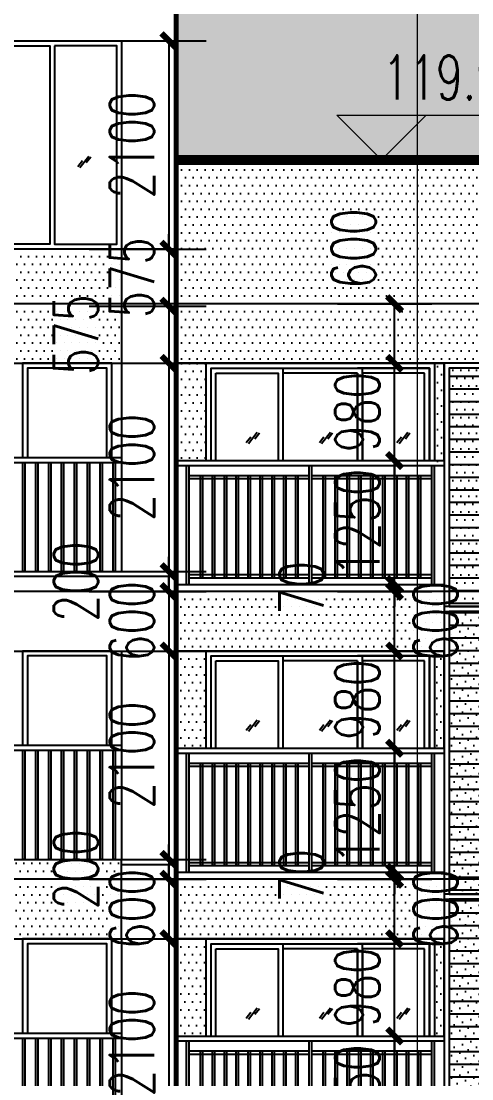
# Model space of a CAD drawing. Header units: millimetres. Extents: x 43 to 235305, y 0 to 139712.
# Drawn here: x 24349 to 28888, y 123396 to 134056 of the extents above; entities that cross this region are included whole.
import ezdxf
from ezdxf.xclip import XClip

# ---------------------------------------------------------------- set-up
doc = ezdxf.new("R2010")
doc.units = ezdxf.units.MM
doc.header["$XCLIPFRAME"] = 2
doc.linetypes.add('CONTINOUS', pattern=[0])
doc.linetypes.add('DOTE', pattern=[2.42, 2, -0.2, 0.02, -0.2])
for name, color, linetype in [('A-AXIS', 1, 'DOTE'), ('A-CLOS', 5, 'Continuous'), ('A-DRWD-DIMS', 144, 'Continuous'), ('A-ELEV-DRWD', 130, 'Continuous'), ('A-ELEV-HRAL', 165, 'Continuous'), ('A-ELEV-LINE1', 33, 'Continuous'), ('A-ELEV-LINE2', 55, 'Continuous'), ('A-ELEV-OPEN', 253, 'Continuous'), ('A-ELEV-OUT2', 6, 'CONTINOUS'), ('A-ELEV-PATT', 55, 'Continuous'), ('A-ELEV-SHUT', 215, 'Continuous'), ('A-HATH1', 251, 'Continuous'), ('AXIS', 3, 'Continuous'), ('DIM_IDEN', 3, 'Continuous'), ('PUB_HATCH', 251, 'Continuous'), ('PUB_TEXT', 7, 'Continuous'), ('S_STAIR', 2, 'Continuous'), ('Window_detail', 165, 'Continuous')]:
    doc.layers.add(name, color=color, linetype=linetype)
doc.styles.add('_TCH_DIM', font='SIMPLEX', dxfattribs={"bigfont": 'GBCBIG'})
doc.styles.add('_TCH_DIM_T3', font='SIMPLEX', dxfattribs={"width": 0.705882, "bigfont": 'GBCBIG'})
doc.dimstyles.new('_TCH_ARCH&&150', dxfattribs={"dimtxt": 446.25, "dimasz": 150, "dimexe": 375, "dimexo": 450, "dimgap": 150, "dimtad": 1, "dimdec": 0, "dimzin": 0, "dimdsep": 46, "dimtxsty": '_TCH_DIM_T3', "dimblk": 'ARCHTICK', "dimcen": 0.09, "dimclrt": 7, "dimazin": 2, "dimtfac": 1, "dimtdec": 0, "dimtix": 1, "dimtmove": 2, "dimatfit": 3, "dimfxl": 1, "dimtolj": 1, "dimtzin": 0, "dimarcsym": 0})
pattern_1 = [(7e-15, (3500, -950), (39.6875, 79.375), [0, -79.375])]

# ---------------------------------------------------------------- blocks, each defined once
blk = doc.blocks.new('A$C312A139E')
at = {"layer": 'A-ELEV-DRWD'}
blk.add_lwpolyline([(2200, 1350), (2200, 2250), (1400, 2250), (1400, 1350)], dxfattribs=at)
at = {"layer": 'A-ELEV-LINE1'}
for points in [[(-400, 200), (-400, 2300), (2350, 2300), (2350, 200)], [(2250, 1350), (2250, 2300), (1350, 2300), (1350, 1350)]]:
    blk.add_lwpolyline(points, dxfattribs=at)
blk = doc.blocks.new('GGGG')
at = {"layer": 'A-ELEV-OPEN'}
for p, q in [((-176, -227), (0, 0)), ((-128, -96), (-220, -215)), ((-48, -132), (44, -12))]:
    blk.add_line(p, q, dxfattribs=at)
blk = doc.blocks.new('A$C472865FA')
at = {"layer": 'A-ELEV-DRWD'}
blk.add_line((1575, 0), (1575, 2250), dxfattribs=at)
for points in [[(50, 2250), (775, 2250), (775, 0), (50, 0)], [(100, 2200), (725, 2200), (725, 50), (100, 50)], [(1525, 2200), (775, 2200), (775, 50), (1525, 50)], [(2200, 2200), (1575, 2200), (1575, 50), (2200, 50)]]:
    blk.add_lwpolyline(points, close=True, dxfattribs=at)
for points in [[(50, 0), (50, 2250), (2250, 2250), (2250, 0)], [(1525, 2200), (1525, 50)]]:
    blk.add_lwpolyline(points, dxfattribs=at)
at = {"layer": 'A-ELEV-LINE1'}
blk.add_lwpolyline([(2300, 0), (0, 0), (0, 2300), (2300, 2300), (2300, 0)], dxfattribs=at)
at = {"layer": 'Window_detail'}
blk.add_line((0, 0), (2300, 0), dxfattribs=at)
blk.add_lwpolyline([(1525, 0), (2250, 0), (2250, 2250), (1525, 2250)], dxfattribs=at)
at = {"layer": 'A-ELEV-OPEN', "xscale": 0.5, "yscale": 0.5, "zscale": 0.5}
for p in [(515, 1605), (1252, 1605), (2032, 1605)]:
    blk.add_blockref('GGGG', p, dxfattribs=at)
blk = doc.blocks.new('A$C294462BB')
at = {"layer": 'A-ELEV-HRAL'}
for p, q in [((0, 1320), (2700, 1320)), ((0, 1270), (2700, 1270)), ((130, 1170), (1335, 1170)), ((130, 1138), (1335, 1138)), ((1365, 1170), (2570, 1170)), ((1365, 1138), (2570, 1138)), ((130, 170), (1335, 170)), ((130, 138), (1335, 138)), ((1365, 170), (2570, 170)), ((1365, 138), (2570, 138))]:
    blk.add_line(p, q, dxfattribs=at)
for points in [[(100, 1270), (100, 70), (130, 70), (130, 1270)], [(1335, 1270), (1335, 70), (1365, 70), (1365, 1270)], [(2570, 1270), (2570, 70), (2600, 70), (2600, 1270)]]:
    blk.add_lwpolyline(points, dxfattribs=at)
at = {"layer": 'A-ELEV-LINE1'}
for p, q in [((0, 2300), (2700, 2300)), ((0, 70), (2700, 70))]:
    blk.add_line(p, q, dxfattribs=at)
at = {"layer": 'PUB_HATCH'}
for points in [[(245, 1170), (265, 1170), (265, 138), (245, 138)], [(365, 1170), (385, 1170), (385, 138), (365, 138)], [(485, 1170), (505, 1170), (505, 138), (485, 138)], [(605, 1170), (625, 1170), (625, 138), (605, 138)], [(725, 1170), (745, 1170), (745, 138), (725, 138)], [(845, 1170), (865, 1170), (865, 138), (845, 138)], [(965, 1170), (985, 1170), (985, 138), (965, 138)], [(1085, 1170), (1105, 1170), (1105, 138), (1085, 138)], [(1205, 1170), (1225, 1170), (1225, 138), (1205, 138)], [(1480, 1170), (1500, 1170), (1500, 138), (1480, 138)], [(1600, 1170), (1620, 1170), (1620, 138), (1600, 138)], [(1720, 1170), (1740, 1170), (1740, 138), (1720, 138)], [(1840, 1170), (1860, 1170), (1860, 138), (1840, 138)], [(1960, 1170), (1980, 1170), (1980, 138), (1960, 138)], [(2080, 1170), (2100, 1170), (2100, 138), (2080, 138)], [(2200, 1170), (2220, 1170), (2220, 138), (2200, 138)], [(2320, 1170), (2340, 1170), (2340, 138), (2320, 138)], [(2440, 1170), (2460, 1170), (2460, 138), (2440, 138)]]:
    blk.add_lwpolyline(points, close=True, dxfattribs=at)
blk = doc.blocks.new('150yt3500')
at = {"layer": 'A-ELEV-HRAL'}
for p, q in [((238353, -94386), (241103, -94386)), ((238353, -94436), (241103, -94436))]:
    blk.add_line(p, q, dxfattribs=at)
at = {"layer": 'A-ELEV-LINE1'}
for p, q in [((238353, -93436), (241003, -93436)), ((238353, -95536), (241103, -95536))]:
    blk.add_line(p, q, dxfattribs=at)
at = {"layer": 'PUB_HATCH'}
for points in [[(238418, -94436), (238438, -94436), (238438, -95536), (238418, -95536)], [(238548, -94436), (238568, -94436), (238568, -95536), (238548, -95536)], [(238678, -94436), (238698, -94436), (238698, -95536), (238678, -95536)], [(238808, -94436), (238828, -94436), (238828, -95536), (238808, -95536)], [(238938, -94436), (238958, -94436), (238958, -95536), (238938, -95536)], [(239068, -94436), (239088, -94436), (239088, -95536), (239068, -95536)], [(239198, -94436), (239218, -94436), (239218, -95536), (239198, -95536)], [(239328, -94436), (239348, -94436), (239348, -95536), (239328, -95536)], [(239458, -94436), (239478, -94436), (239478, -95536), (239458, -95536)], [(239588, -94436), (239608, -94436), (239608, -95536), (239588, -95536)], [(239718, -94436), (239738, -94436), (239738, -95536), (239718, -95536)], [(239848, -94436), (239868, -94436), (239868, -95536), (239848, -95536)], [(239978, -94436), (239998, -94436), (239998, -95536), (239978, -95536)], [(240108, -94436), (240128, -94436), (240128, -95536), (240108, -95536)], [(240238, -94436), (240258, -94436), (240258, -95536), (240238, -95536)], [(240368, -94436), (240388, -94436), (240388, -95536), (240368, -95536)], [(240498, -94436), (240518, -94436), (240518, -95536), (240498, -95536)], [(240628, -94436), (240648, -94436), (240648, -95536), (240628, -95536)], [(240758, -94436), (240778, -94436), (240778, -95536), (240758, -95536)], [(240888, -94436), (240908, -94436), (240908, -95536), (240888, -95536)], [(241018, -94436), (241038, -94436), (241038, -95536), (241018, -95536)]]:
    blk.add_lwpolyline(points, close=True, dxfattribs=at)
blk = doc.blocks.new('A$C67865BBE')
at = {"layer": 'A-ELEV-PATT'}
h = blk.add_hatch(dxfattribs=at)
h.set_pattern_fill('ANSI31', color=256, scale=80, angle=135, style=0)
h.set_pattern_definition([(7e-15, (104421.55, 80343.16), (2e-14, -127), [])])
h.paths.add_polyline_path([(7950, 2750), (8600, 2750), (8600, 5600), (7950, 5600)])
h = blk.add_hatch(dxfattribs=at)
h.set_pattern_fill('ANSI31', color=256, scale=80, angle=135, style=0)
h.set_pattern_definition([(7e-15, (104421.55, 77443.16), (2e-14, -127), [])])
h.paths.add_polyline_path([(7950, -150), (8600, -150), (8600, 2700), (7950, 2700)])
at = {"layer": 'A-HATH1'}
h = blk.add_hatch(dxfattribs=at)
h.set_pattern_fill('DOTS', color=256, scale=50, style=0)
h.set_pattern_definition([(0, (5200, 5200), (39.6875, 79.375), [0, -79.375])])
h.paths.add_polyline_path([(7900, 5650), (7900, 5750), (7900, 5840), (5200, 5840), (5200, 5200), (7900, 5200)])
h = blk.add_hatch(dxfattribs=at)
h.set_pattern_fill('DOTS', color=256, scale=50, angle=135, style=0)
h.set_pattern_definition([(135, (-337992.66, 198878.295), (-84.189901, -28.0633), [0, -79.375])])
h.paths.add_polyline_path([(7950, 2750), (8600, 2750), (8600, 5600), (7950, 5600)])
h = blk.add_hatch(dxfattribs=at)
h.set_pattern_fill('DOTS', color=256, scale=50, style=0)
h.set_pattern_definition([(0, (5200, 4200), (39.6875, 79.375), [0, -79.375])])
h.paths.add_polyline_path([(7800, 5200), (7800, 4200), (7900, 4200), (7900, 5200)])
h.paths.add_polyline_path([(5500, 4200), (5500, 5200), (5200, 5200), (5200, 4200)])
h = blk.add_hatch(dxfattribs=at)
h.set_pattern_fill('DOTS', color=256, scale=50, style=0)
h.set_pattern_definition([(0, (2350, 2300), (39.6875, 79.375), [0, -79.375])])
h.paths.add_polyline_path([(4650, 3100), (1900, 3100), (1900, 2300), (4650, 2300)])
h = blk.add_hatch(dxfattribs=at)
h.set_pattern_fill('DOTS', color=256, scale=50, style=0)
h.set_pattern_definition([(0, (5200, 2300), (39.6875, 79.375), [0, -79.375])])
h.paths.add_polyline_path([(7900, 2750), (7900, 2850), (7900, 2970), (5200, 2970), (5200, 2300), (7900, 2300)])
h = blk.add_hatch(dxfattribs=at)
h.set_pattern_fill('DOTS', color=256, scale=50, angle=135, style=0)
h.set_pattern_definition([(135, (-337992.66, 195978.295), (-84.189901, -28.0633), [0, -79.375])])
h.paths.add_polyline_path([(7950, -150), (8600, -150), (8600, 2700), (7950, 2700)])
h = blk.add_hatch(dxfattribs=at)
h.set_pattern_fill('DOTS', color=256, scale=50, style=0)
h.set_pattern_definition([(0, (5200, 1300), (39.6875, 79.375), [0, -79.375])])
h.paths.add_polyline_path([(7800, 2300), (7800, 1300), (7900, 1300), (7900, 2300)])
h.paths.add_polyline_path([(5500, 1300), (5500, 2300), (5200, 2300), (5200, 1300)])
at = {"layer": 'A-ELEV-LINE1'}
blk.add_line((5200, 0), (5200, 5800), dxfattribs=at)
at = {"layer": 'A-ELEV-LINE2'}
for p, q in [((4650, 2300), (4650, 3100)), ((4650, 3050), (5200, 3050))]:
    blk.add_line(p, q, dxfattribs=at)
at = {"layer": 'A-ELEV-SHUT'}
for points in [[(8600, 5650), (7900, 5650), (7900, 2700), (8600, 2700)], [(8600, 5600), (7950, 5600), (7950, 2750), (8600, 2750)], [(8600, 2750), (7900, 2750), (7900, -200), (8600, -200)], [(8600, 2700), (7950, 2700), (7950, -150), (8600, -150)]]:
    blk.add_lwpolyline(points, dxfattribs=at)
for name, p in [('A$C312A139E', (2300, 2900)), ('A$C294462BB', (5200, 2900)), ('A$C312A139E', (2300, 0)), ('A$C294462BB', (5200, 0))]:
    blk.add_blockref(name, p)
ref = blk.add_blockref('A$C472865FA', (5500, 2900))
XClip(ref).set_block_clipping_path([(-300, 1320), (2399.9999999972, 2299.9999999915)])
ref = blk.add_blockref('A$C472865FA', (5500, 0))
XClip(ref).set_block_clipping_path([(-300, 1320), (2400.0000000047, 2299.9999999915)])
at = {"layer": 'A-ELEV-LINE1'}
for p in [(-236453, 98636), (-236453, 95736)]:
    blk.add_blockref('150yt3500', p, dxfattribs=at)
blk = doc.blocks.new('A$C2BD75A2B')
at = {"layer": 'A-ELEV-DRWD'}
blk.add_line((1925, 2080), (1925, 30), dxfattribs=at)
for points in [[(575, 2080), (575, 80), (-50, 80), (-50, 2080), (575, 2080)], [(1925, 2080), (625, 2080), (625, 80), (1925, 80)], [(1975, 2080), (1975, 80), (2600, 80), (2600, 2080), (1975, 2080)]]:
    blk.add_lwpolyline(points, close=True, dxfattribs=at)
at = {"layer": 'A-ELEV-LINE1'}
blk.add_lwpolyline([(-100, 30), (2650, 30), (2650, 2130), (-100, 2130), (-100, 30)], dxfattribs=at)
at = {"layer": 'Window_detail'}
blk.add_lwpolyline([(625, 80), (1925, 80)], dxfattribs=at)
at = {"layer": 'A-ELEV-OPEN', "xscale": -0.5, "yscale": 0.5, "zscale": 0.5}
for p in [(232, 968), (1221, 968), (2234, 968)]:
    blk.add_blockref('GGGG', p, dxfattribs=at)
blk = doc.blocks.new('A$C0B7F3613')
at = {"layer": 'A-ELEV-PATT'}
h = blk.add_hatch(dxfattribs=at)
h.set_pattern_fill('ANSI31', color=256, scale=80, angle=135, style=0)
h.set_pattern_definition([(7e-15, (102721.55, 74343.16), (2e-14, -127), [])])
h.paths.add_polyline_path([(6250, -3400), (6900, -3400), (6900, -1000), (6250, -1000)])
at = {"layer": 'A-HATH1'}
h = blk.add_hatch(dxfattribs=at)
h.set_pattern_fill('DOTS', color=256, scale=50, style=0)
h.set_pattern_definition(pattern_1)
h.paths.add_polyline_path([(6900, 1100), (3500, 1100), (3500, -350), (3500, -950), (6200, -950), (6900, -950)])
h = blk.add_hatch(dxfattribs=at)
h.set_pattern_fill('DOTS', color=256, scale=50, style=0)
h.set_pattern_definition([(7e-15, (650, -950), (39.6875, 79.375), [0, -79.375])])
h.paths.add_polyline_path([(2950, 200), (200, 200), (200, -950), (2950, -950)])
h = blk.add_hatch(dxfattribs=at)
h.set_pattern_fill('DOTS', color=256, scale=50, style=0)
h.set_pattern_definition([(7e-15, (3500, -1950), (39.6875, 79.375), [0, -79.375])])
h.paths.add_polyline_path([(3500, -950), (3800, -950), (3800, -1950), (3500, -1950)])
h = blk.add_hatch(dxfattribs=at)
h.set_pattern_fill('DOTS', color=256, scale=50, style=0)
h.set_pattern_definition(pattern_1)
h.paths.add_polyline_path([(6100, -950), (6200, -950), (6200, -1950), (6100, -1950)])
h = blk.add_hatch(dxfattribs=at)
h.set_pattern_fill('DOTS', color=256, scale=50, style=0)
h.set_pattern_definition([(7e-15, (-166683.7, -168943.33), (39.6875, 79.375), [0, -79.375])])
h.paths.add_polyline_path([(6250, -3400), (6900, -3400), (6900, -995), (6250, -995)])
at = {"layer": 'A-ELEV-LINE1'}
for p, q in [((3500, -350), (3500, 4100)), ((3500, 1100), (6900, 1100)), ((3500, -3250), (3500, -350))]:
    blk.add_line(p, q, dxfattribs=at)
at = {"layer": 'A-ELEV-LINE2'}
for p, q in [((2950, 200), (2950, -950)), ((3500, 200), (2950, 200)), ((3500, -3100), (-200, -3100))]:
    blk.add_line(p, q, dxfattribs=at)
at = {"layer": 'A-ELEV-SHUT'}
for points in [[(6900, -950), (6200, -950), (6200, -3450), (6900, -3450)], [(6900, -1000), (6250, -1000), (6250, -3400), (6900, -3400)]]:
    blk.add_lwpolyline(points, dxfattribs=at)
for name, p in [('A$C312A139E', (600, -3250)), ('A$C294462BB', (3500, -3250))]:
    blk.add_blockref(name, p)
ref = blk.add_blockref('A$C472865FA', (3800, -3250))
XClip(ref).set_block_clipping_path([(-300, 1320), (2400.0000547135, 2299.9999999915)])
at = {"layer": 'A-ELEV-LINE1'}
blk.add_blockref('150yt3500', (-238153, 92486), dxfattribs=at)
at = {"layer": 'A-ELEV-OUT2', "xscale": -1}
blk.add_blockref('A$C2BD75A2B', (2850, 170), dxfattribs=at)
blk = doc.blocks.new('A$C3DC16CC6')
at = {"layer": 'A-HATH1'}
h = blk.add_hatch(dxfattribs=at)
h.set_pattern_fill('DOTS', color=256, scale=50, style=0)
h.set_pattern_definition([(180, (0, -6900), (-39.6875, 79.375), [0, -79.375])])
h.paths.add_polyline_path([(-7400, -50), (-7400, -6900), (-6750, -6900), (-6750, -3000), (-3050, -3000), (-3050, -6000), (0, -6000), (0, -50)])
at = {"layer": 'AXIS', "lineweight": 0}
for p, q in [((-983, -6000), (-1433, -5550)), ((-1433, -5550), (811, -5550)), ((-983, -6000), (-533, -5550))]:
    blk.add_line(p, q, dxfattribs=at)
at = {"layer": 'PUB_TEXT', "lineweight": 0, "style": '_TCH_DIM', "width": 0.705882}
blk.add_text('119.950', height=446.2, dxfattribs=at).set_placement((-974, -5393))
blk = doc.blocks.new('_ArchTick')
at = {"color": 0, "linetype": 'ByBlock', "const_width": 0.4}
blk.add_lwpolyline([(-0.5, -0.5), (0.5, 0.5)], dxfattribs=at)
blk = doc.blocks.new('*D3194')
at = {"layer": 'A-DRWD-DIMS', "color": 0, "lineweight": -2, "transparency": 16777216}
for p, q in [((25034, 133858), (26212, 133858)), ((25837, 133858), (25837, 131758)), ((25034, 131758), (26212, 131758))]:
    blk.add_line(p, q, dxfattribs=at)
at = {"layer": 'Defpoints', "color": 0, "transparency": 16777216}
for p in [(24584, 133858), (24584, 131758), (25837, 131758)]:
    blk.add_point(p, dxfattribs=at)
at = {"layer": 'A-DRWD-DIMS', "color": 0, "lineweight": -2, "transparency": 16777216, "xscale": 150, "yscale": 150, "zscale": 150}
for p, rotation in [((25837, 133858), 90), ((25837, 131758), 270)]:
    blk.add_blockref('_ArchTick', p, dxfattribs=dict(at, rotation=rotation))
at = {"layer": 'A-DRWD-DIMS', "color": 7, "lineweight": 0, "transparency": 16777216, "insert": (25464, 132808), "char_height": 446.2, "attachment_point": 5, "rotation": 90, "style": '_TCH_DIM_T3'}
blk.add_mtext('\\A1;2100', dxfattribs=at)
blk = doc.blocks.new('*D3195')
at = {"layer": 'A-DRWD-DIMS', "color": 0, "lineweight": -2, "transparency": 16777216}
for p, q in [((25837, 131758), (25837, 131908)), ((25034, 131758), (26212, 131758)), ((25837, 131758), (25837, 131183)), ((25034, 131183), (26212, 131183)), ((25837, 131183), (25837, 131033))]:
    blk.add_line(p, q, dxfattribs=at)
at = {"layer": 'Defpoints', "color": 0, "transparency": 16777216}
for p in [(24584, 131758), (24584, 131183), (25837, 131183)]:
    blk.add_point(p, dxfattribs=at)
at = {"layer": 'A-DRWD-DIMS', "color": 0, "lineweight": -2, "transparency": 16777216, "xscale": 150, "yscale": 150, "zscale": 150}
for p, rotation in [((25837, 131758), 270), ((25837, 131183), 90)]:
    blk.add_blockref('_ArchTick', p, dxfattribs=dict(at, rotation=rotation))
at = {"layer": 'A-DRWD-DIMS', "color": 7, "lineweight": 0, "transparency": 16777216, "insert": (25464, 131470), "char_height": 446.2, "attachment_point": 5, "rotation": 90, "style": '_TCH_DIM_T3'}
blk.add_mtext('\\A1;575', dxfattribs=at)
blk = doc.blocks.new('*D3196')
at = {"layer": 'A-DRWD-DIMS', "color": 0, "lineweight": -2, "transparency": 16777216}
for p, q in [((25034, 131183), (26212, 131183)), ((25837, 131183), (25837, 130608)), ((25034, 130608), (26212, 130608))]:
    blk.add_line(p, q, dxfattribs=at)
at = {"layer": 'Defpoints', "color": 0, "transparency": 16777216}
for p in [(24584, 131183), (24584, 130608), (25837, 130608)]:
    blk.add_point(p, dxfattribs=at)
at = {"layer": 'A-DRWD-DIMS', "color": 0, "lineweight": -2, "transparency": 16777216, "xscale": 150, "yscale": 150, "zscale": 150}
for p, rotation in [((25837, 131183), 90), ((25837, 130608), 270)]:
    blk.add_blockref('_ArchTick', p, dxfattribs=dict(at, rotation=rotation))
at = {"layer": 'A-DRWD-DIMS', "color": 7, "lineweight": 0, "transparency": 16777216, "insert": (24900, 130895), "char_height": 446.2, "attachment_point": 5, "rotation": 90, "style": '_TCH_DIM_T3'}
blk.add_mtext('\\A1;575', dxfattribs=at)
blk = doc.blocks.new('*D3197')
at = {"layer": 'A-DRWD-DIMS', "color": 0, "lineweight": -2, "transparency": 16777216}
for p, q in [((25034, 130608), (26212, 130608)), ((25837, 130608), (25837, 128508)), ((25034, 128508), (26212, 128508))]:
    blk.add_line(p, q, dxfattribs=at)
at = {"layer": 'Defpoints', "color": 0, "transparency": 16777216}
for p in [(24584, 130608), (24584, 128508), (25837, 128508)]:
    blk.add_point(p, dxfattribs=at)
at = {"layer": 'A-DRWD-DIMS', "color": 0, "lineweight": -2, "transparency": 16777216, "xscale": 150, "yscale": 150, "zscale": 150}
for p, rotation in [((25837, 130608), 90), ((25837, 128508), 270)]:
    blk.add_blockref('_ArchTick', p, dxfattribs=dict(at, rotation=rotation))
at = {"layer": 'A-DRWD-DIMS', "color": 7, "lineweight": 0, "transparency": 16777216, "insert": (25464, 129558), "char_height": 446.2, "attachment_point": 5, "rotation": 90, "style": '_TCH_DIM_T3'}
blk.add_mtext('\\A1;2100', dxfattribs=at)
blk = doc.blocks.new('*D3198')
at = {"layer": 'A-DRWD-DIMS', "color": 0, "lineweight": -2, "transparency": 16777216}
for p, q in [((25837, 128508), (25837, 128658)), ((25034, 128508), (26212, 128508)), ((25837, 128508), (25837, 128308)), ((25034, 128308), (26212, 128308)), ((25837, 128308), (25837, 128158))]:
    blk.add_line(p, q, dxfattribs=at)
at = {"layer": 'Defpoints', "color": 0, "transparency": 16777216}
for p in [(24584, 128508), (24584, 128308), (25837, 128308)]:
    blk.add_point(p, dxfattribs=at)
at = {"layer": 'A-DRWD-DIMS', "color": 0, "lineweight": -2, "transparency": 16777216, "xscale": 150, "yscale": 150, "zscale": 150}
for p, rotation in [((25837, 128508), 270), ((25837, 128308), 90)]:
    blk.add_blockref('_ArchTick', p, dxfattribs=dict(at, rotation=rotation))
at = {"layer": 'A-DRWD-DIMS', "color": 7, "lineweight": 0, "transparency": 16777216, "insert": (24900, 128408), "char_height": 446.2, "attachment_point": 5, "rotation": 90, "style": '_TCH_DIM_T3'}
blk.add_mtext('\\A1;200', dxfattribs=at)
blk = doc.blocks.new('*D3199')
at = {"layer": 'A-DRWD-DIMS', "color": 0, "lineweight": -2, "transparency": 16777216}
for p, q in [((25837, 128308), (25837, 128458)), ((25034, 128308), (26212, 128308)), ((25837, 128308), (25837, 127708)), ((25034, 127708), (26212, 127708)), ((25837, 127708), (25837, 127558))]:
    blk.add_line(p, q, dxfattribs=at)
at = {"layer": 'Defpoints', "color": 0, "transparency": 16777216}
for p in [(24584, 128308), (24584, 127708), (25837, 127708)]:
    blk.add_point(p, dxfattribs=at)
at = {"layer": 'A-DRWD-DIMS', "color": 0, "lineweight": -2, "transparency": 16777216, "xscale": 150, "yscale": 150, "zscale": 150}
for p, rotation in [((25837, 128308), 270), ((25837, 127708), 90)]:
    blk.add_blockref('_ArchTick', p, dxfattribs=dict(at, rotation=rotation))
at = {"layer": 'A-DRWD-DIMS', "color": 7, "lineweight": 0, "transparency": 16777216, "insert": (25464, 128008), "char_height": 446.2, "attachment_point": 5, "rotation": 90, "style": '_TCH_DIM_T3'}
blk.add_mtext('\\A1;600', dxfattribs=at)
blk = doc.blocks.new('*D3200')
at = {"layer": 'A-DRWD-DIMS', "color": 0, "lineweight": -2, "transparency": 16777216}
for p, q in [((25034, 127708), (26212, 127708)), ((25837, 127708), (25837, 125608)), ((25034, 125608), (26212, 125608))]:
    blk.add_line(p, q, dxfattribs=at)
at = {"layer": 'Defpoints', "color": 0, "transparency": 16777216}
for p in [(24584, 127708), (24584, 125608), (25837, 125608)]:
    blk.add_point(p, dxfattribs=at)
at = {"layer": 'A-DRWD-DIMS', "color": 0, "lineweight": -2, "transparency": 16777216, "xscale": 150, "yscale": 150, "zscale": 150}
for p, rotation in [((25837, 127708), 90), ((25837, 125608), 270)]:
    blk.add_blockref('_ArchTick', p, dxfattribs=dict(at, rotation=rotation))
at = {"layer": 'A-DRWD-DIMS', "color": 7, "lineweight": 0, "transparency": 16777216, "insert": (25464, 126658), "char_height": 446.2, "attachment_point": 5, "rotation": 90, "style": '_TCH_DIM_T3'}
blk.add_mtext('\\A1;2100', dxfattribs=at)
blk = doc.blocks.new('*D3201')
at = {"layer": 'A-DRWD-DIMS', "color": 0, "lineweight": -2, "transparency": 16777216}
for p, q in [((25837, 125608), (25837, 125758)), ((25034, 125608), (26212, 125608)), ((25837, 125608), (25837, 125408)), ((25034, 125408), (26212, 125408)), ((25837, 125408), (25837, 125258))]:
    blk.add_line(p, q, dxfattribs=at)
at = {"layer": 'Defpoints', "color": 0, "transparency": 16777216}
for p in [(24584, 125608), (24584, 125408), (25837, 125408)]:
    blk.add_point(p, dxfattribs=at)
at = {"layer": 'A-DRWD-DIMS', "color": 0, "lineweight": -2, "transparency": 16777216, "xscale": 150, "yscale": 150, "zscale": 150}
for p, rotation in [((25837, 125608), 270), ((25837, 125408), 90)]:
    blk.add_blockref('_ArchTick', p, dxfattribs=dict(at, rotation=rotation))
at = {"layer": 'A-DRWD-DIMS', "color": 7, "lineweight": 0, "transparency": 16777216, "insert": (24900, 125508), "char_height": 446.2, "attachment_point": 5, "rotation": 90, "style": '_TCH_DIM_T3'}
blk.add_mtext('\\A1;200', dxfattribs=at)
blk = doc.blocks.new('*D3202')
at = {"layer": 'A-DRWD-DIMS', "color": 0, "lineweight": -2, "transparency": 16777216}
for p, q in [((25837, 125408), (25837, 125558)), ((25034, 125408), (26212, 125408)), ((25837, 125408), (25837, 124808)), ((25034, 124808), (26212, 124808)), ((25837, 124808), (25837, 124658))]:
    blk.add_line(p, q, dxfattribs=at)
at = {"layer": 'Defpoints', "color": 0, "transparency": 16777216}
for p in [(24584, 125408), (24584, 124808), (25837, 124808)]:
    blk.add_point(p, dxfattribs=at)
at = {"layer": 'A-DRWD-DIMS', "color": 0, "lineweight": -2, "transparency": 16777216, "xscale": 150, "yscale": 150, "zscale": 150}
for p, rotation in [((25837, 125408), 270), ((25837, 124808), 90)]:
    blk.add_blockref('_ArchTick', p, dxfattribs=dict(at, rotation=rotation))
at = {"layer": 'A-DRWD-DIMS', "color": 7, "lineweight": 0, "transparency": 16777216, "insert": (25464, 125108), "char_height": 446.2, "attachment_point": 5, "rotation": 90, "style": '_TCH_DIM_T3'}
blk.add_mtext('\\A1;600', dxfattribs=at)
blk = doc.blocks.new('*D3203')
at = {"layer": 'A-DRWD-DIMS', "color": 0, "lineweight": -2, "transparency": 16777216}
for p, q in [((25034, 124808), (26212, 124808)), ((25837, 124808), (25837, 122708)), ((25034, 122708), (26212, 122708))]:
    blk.add_line(p, q, dxfattribs=at)
at = {"layer": 'Defpoints', "color": 0, "transparency": 16777216}
for p in [(24584, 124808), (24584, 122708), (25837, 122708)]:
    blk.add_point(p, dxfattribs=at)
at = {"layer": 'A-DRWD-DIMS', "color": 0, "lineweight": -2, "transparency": 16777216, "xscale": 150, "yscale": 150, "zscale": 150}
for p, rotation in [((25837, 124808), 90), ((25837, 122708), 270)]:
    blk.add_blockref('_ArchTick', p, dxfattribs=dict(at, rotation=rotation))
at = {"layer": 'A-DRWD-DIMS', "color": 7, "lineweight": 0, "transparency": 16777216, "insert": (25464, 123758), "char_height": 446.2, "attachment_point": 5, "rotation": 90, "style": '_TCH_DIM_T3'}
blk.add_mtext('\\A1;2100', dxfattribs=at)
blk = doc.blocks.new('*D2771')
at = {"layer": 'A-DRWD-DIMS', "color": 0, "lineweight": -2, "transparency": 16777216}
for p, q in [((27535, 131208), (28485, 131208)), ((28110, 130608), (28110, 131208)), ((27535, 130608), (28485, 130608))]:
    blk.add_line(p, q, dxfattribs=at)
at = {"layer": 'Defpoints', "color": 0, "transparency": 16777216}
for p in [(27085, 131208), (28110, 131208), (27085, 130608)]:
    blk.add_point(p, dxfattribs=at)
at = {"layer": 'A-DRWD-DIMS', "color": 0, "lineweight": -2, "transparency": 16777216, "xscale": 150, "yscale": 150, "zscale": 150}
for p, rotation in [((28110, 131208), 90), ((28110, 130608), 270)]:
    blk.add_blockref('_ArchTick', p, dxfattribs=dict(at, rotation=rotation))
at = {"layer": 'A-DRWD-DIMS', "color": 7, "lineweight": 0, "transparency": 16777216, "insert": (27697, 131763), "char_height": 446.2, "attachment_point": 5, "rotation": 90, "style": '_TCH_DIM_T3'}
blk.add_mtext('\\A1;600', dxfattribs=at)
blk = doc.blocks.new('*D2772')
at = {"layer": 'A-DRWD-DIMS', "color": 0, "lineweight": -2, "transparency": 16777216}
for p, q in [((28110, 130608), (28110, 130758)), ((27535, 130608), (28485, 130608)), ((28110, 129628), (28110, 130608)), ((27535, 129628), (28485, 129628)), ((28110, 129628), (28110, 129478))]:
    blk.add_line(p, q, dxfattribs=at)
at = {"layer": 'Defpoints', "color": 0, "transparency": 16777216}
for p in [(27085, 130608), (28110, 130608), (27085, 129628)]:
    blk.add_point(p, dxfattribs=at)
at = {"layer": 'A-DRWD-DIMS', "color": 0, "lineweight": -2, "transparency": 16777216, "xscale": 150, "yscale": 150, "zscale": 150}
for p, rotation in [((28110, 130608), 270), ((28110, 129628), 90)]:
    blk.add_blockref('_ArchTick', p, dxfattribs=dict(at, rotation=rotation))
at = {"layer": 'A-DRWD-DIMS', "color": 7, "lineweight": 0, "transparency": 16777216, "insert": (27736, 130118), "char_height": 446.2, "attachment_point": 5, "rotation": 90, "style": '_TCH_DIM_T3'}
blk.add_mtext('\\A1;980', dxfattribs=at)
blk = doc.blocks.new('*D2773')
at = {"layer": 'A-DRWD-DIMS', "color": 0, "lineweight": -2, "transparency": 16777216}
for p, q in [((28110, 129628), (28110, 129778)), ((27535, 129628), (28485, 129628)), ((28110, 128378), (28110, 129628)), ((27535, 128378), (28485, 128378)), ((28110, 128378), (28110, 128228))]:
    blk.add_line(p, q, dxfattribs=at)
at = {"layer": 'Defpoints', "color": 0, "transparency": 16777216}
for p in [(27085, 129628), (28110, 129628), (27085, 128378)]:
    blk.add_point(p, dxfattribs=at)
at = {"layer": 'A-DRWD-DIMS', "color": 0, "lineweight": -2, "transparency": 16777216, "xscale": 150, "yscale": 150, "zscale": 150}
for p, rotation in [((28110, 129628), 270), ((28110, 128378), 90)]:
    blk.add_blockref('_ArchTick', p, dxfattribs=dict(at, rotation=rotation))
at = {"layer": 'A-DRWD-DIMS', "color": 7, "lineweight": 0, "transparency": 16777216, "insert": (27736, 129003), "char_height": 446.2, "attachment_point": 5, "rotation": 90, "style": '_TCH_DIM_T3'}
blk.add_mtext('\\A1;1250', dxfattribs=at)
blk = doc.blocks.new('*D2774')
at = {"layer": 'A-DRWD-DIMS', "color": 0, "lineweight": -2, "transparency": 16777216}
for p, q in [((28110, 128378), (28110, 128528)), ((27535, 128378), (28485, 128378)), ((28110, 128308), (28110, 128378)), ((27535, 128308), (28485, 128308)), ((28110, 128308), (28110, 128158))]:
    blk.add_line(p, q, dxfattribs=at)
at = {"layer": 'Defpoints', "color": 0, "transparency": 16777216}
for p in [(27085, 128378), (28110, 128378), (27085, 128308)]:
    blk.add_point(p, dxfattribs=at)
at = {"layer": 'A-DRWD-DIMS', "color": 0, "lineweight": -2, "transparency": 16777216, "xscale": 150, "yscale": 150, "zscale": 150}
for p, rotation in [((28110, 128378), 270), ((28110, 128308), 90)]:
    blk.add_blockref('_ArchTick', p, dxfattribs=dict(at, rotation=rotation))
at = {"layer": 'A-DRWD-DIMS', "color": 7, "lineweight": 0, "transparency": 16777216, "insert": (27172, 128343), "char_height": 446.2, "attachment_point": 5, "rotation": 90, "style": '_TCH_DIM_T3'}
blk.add_mtext('\\A1;70', dxfattribs=at)
blk = doc.blocks.new('*D2775')
at = {"layer": 'A-DRWD-DIMS', "color": 0, "lineweight": -2, "transparency": 16777216}
for p, q in [((27535, 128308), (28485, 128308)), ((28110, 127708), (28110, 128308)), ((27535, 127708), (28485, 127708))]:
    blk.add_line(p, q, dxfattribs=at)
at = {"layer": 'Defpoints', "color": 0, "transparency": 16777216}
for p in [(27085, 128308), (28110, 128308), (27085, 127708)]:
    blk.add_point(p, dxfattribs=at)
at = {"layer": 'A-DRWD-DIMS', "color": 0, "lineweight": -2, "transparency": 16777216, "xscale": 150, "yscale": 150, "zscale": 150}
for p, rotation in [((28110, 128308), 90), ((28110, 127708), 270)]:
    blk.add_blockref('_ArchTick', p, dxfattribs=dict(at, rotation=rotation))
at = {"layer": 'A-DRWD-DIMS', "color": 7, "lineweight": 0, "transparency": 16777216, "insert": (28522, 128008), "char_height": 446.2, "attachment_point": 5, "rotation": 90, "style": '_TCH_DIM_T3'}
blk.add_mtext('\\A1;600', dxfattribs=at)
blk = doc.blocks.new('*D2776')
at = {"layer": 'A-DRWD-DIMS', "color": 0, "lineweight": -2, "transparency": 16777216}
for p, q in [((28110, 127708), (28110, 127858)), ((27535, 127708), (28485, 127708)), ((28110, 126728), (28110, 127708)), ((27535, 126728), (28485, 126728)), ((28110, 126728), (28110, 126578))]:
    blk.add_line(p, q, dxfattribs=at)
at = {"layer": 'Defpoints', "color": 0, "transparency": 16777216}
for p in [(27085, 127708), (28110, 127708), (27085, 126728)]:
    blk.add_point(p, dxfattribs=at)
at = {"layer": 'A-DRWD-DIMS', "color": 0, "lineweight": -2, "transparency": 16777216, "xscale": 150, "yscale": 150, "zscale": 150}
for p, rotation in [((28110, 127708), 270), ((28110, 126728), 90)]:
    blk.add_blockref('_ArchTick', p, dxfattribs=dict(at, rotation=rotation))
at = {"layer": 'A-DRWD-DIMS', "color": 7, "lineweight": 0, "transparency": 16777216, "insert": (27736, 127218), "char_height": 446.2, "attachment_point": 5, "rotation": 90, "style": '_TCH_DIM_T3'}
blk.add_mtext('\\A1;980', dxfattribs=at)
blk = doc.blocks.new('*D2777')
at = {"layer": 'A-DRWD-DIMS', "color": 0, "lineweight": -2, "transparency": 16777216}
for p, q in [((28110, 126728), (28110, 126878)), ((27535, 126728), (28485, 126728)), ((28110, 125478), (28110, 126728)), ((27535, 125478), (28485, 125478)), ((28110, 125478), (28110, 125328))]:
    blk.add_line(p, q, dxfattribs=at)
at = {"layer": 'Defpoints', "color": 0, "transparency": 16777216}
for p in [(27085, 126728), (28110, 126728), (27085, 125478)]:
    blk.add_point(p, dxfattribs=at)
at = {"layer": 'A-DRWD-DIMS', "color": 0, "lineweight": -2, "transparency": 16777216, "xscale": 150, "yscale": 150, "zscale": 150}
for p, rotation in [((28110, 126728), 270), ((28110, 125478), 90)]:
    blk.add_blockref('_ArchTick', p, dxfattribs=dict(at, rotation=rotation))
at = {"layer": 'A-DRWD-DIMS', "color": 7, "lineweight": 0, "transparency": 16777216, "insert": (27736, 126103), "char_height": 446.2, "attachment_point": 5, "rotation": 90, "style": '_TCH_DIM_T3'}
blk.add_mtext('\\A1;1250', dxfattribs=at)
blk = doc.blocks.new('*D2778')
at = {"layer": 'A-DRWD-DIMS', "color": 0, "lineweight": -2, "transparency": 16777216}
for p, q in [((28110, 125478), (28110, 125628)), ((27535, 125478), (28485, 125478)), ((28110, 125408), (28110, 125478)), ((27535, 125408), (28485, 125408)), ((28110, 125408), (28110, 125258))]:
    blk.add_line(p, q, dxfattribs=at)
at = {"layer": 'Defpoints', "color": 0, "transparency": 16777216}
for p in [(27085, 125478), (28110, 125478), (27085, 125408)]:
    blk.add_point(p, dxfattribs=at)
at = {"layer": 'A-DRWD-DIMS', "color": 0, "lineweight": -2, "transparency": 16777216, "xscale": 150, "yscale": 150, "zscale": 150}
for p, rotation in [((28110, 125478), 270), ((28110, 125408), 90)]:
    blk.add_blockref('_ArchTick', p, dxfattribs=dict(at, rotation=rotation))
at = {"layer": 'A-DRWD-DIMS', "color": 7, "lineweight": 0, "transparency": 16777216, "insert": (27172, 125443), "char_height": 446.2, "attachment_point": 5, "rotation": 90, "style": '_TCH_DIM_T3'}
blk.add_mtext('\\A1;70', dxfattribs=at)
blk = doc.blocks.new('*D2779')
at = {"layer": 'A-DRWD-DIMS', "color": 0, "lineweight": -2, "transparency": 16777216}
for p, q in [((27535, 125408), (28485, 125408)), ((28110, 124808), (28110, 125408)), ((27535, 124808), (28485, 124808))]:
    blk.add_line(p, q, dxfattribs=at)
at = {"layer": 'Defpoints', "color": 0, "transparency": 16777216}
for p in [(27085, 125408), (28110, 125408), (27085, 124808)]:
    blk.add_point(p, dxfattribs=at)
at = {"layer": 'A-DRWD-DIMS', "color": 0, "lineweight": -2, "transparency": 16777216, "xscale": 150, "yscale": 150, "zscale": 150}
for p, rotation in [((28110, 125408), 90), ((28110, 124808), 270)]:
    blk.add_blockref('_ArchTick', p, dxfattribs=dict(at, rotation=rotation))
at = {"layer": 'A-DRWD-DIMS', "color": 7, "lineweight": 0, "transparency": 16777216, "insert": (28522, 125108), "char_height": 446.2, "attachment_point": 5, "rotation": 90, "style": '_TCH_DIM_T3'}
blk.add_mtext('\\A1;600', dxfattribs=at)
blk = doc.blocks.new('*D2780')
at = {"layer": 'A-DRWD-DIMS', "color": 0, "lineweight": -2, "transparency": 16777216}
for p, q in [((28110, 124808), (28110, 124958)), ((27535, 124808), (28485, 124808)), ((28110, 123828), (28110, 124808)), ((27535, 123828), (28485, 123828)), ((28110, 123828), (28110, 123678))]:
    blk.add_line(p, q, dxfattribs=at)
at = {"layer": 'Defpoints', "color": 0, "transparency": 16777216}
for p in [(27085, 124808), (28110, 124808), (27085, 123828)]:
    blk.add_point(p, dxfattribs=at)
at = {"layer": 'A-DRWD-DIMS', "color": 0, "lineweight": -2, "transparency": 16777216, "xscale": 150, "yscale": 150, "zscale": 150}
for p, rotation in [((28110, 124808), 270), ((28110, 123828), 90)]:
    blk.add_blockref('_ArchTick', p, dxfattribs=dict(at, rotation=rotation))
at = {"layer": 'A-DRWD-DIMS', "color": 7, "lineweight": 0, "transparency": 16777216, "insert": (27736, 124318), "char_height": 446.2, "attachment_point": 5, "rotation": 90, "style": '_TCH_DIM_T3'}
blk.add_mtext('\\A1;980', dxfattribs=at)
blk = doc.blocks.new('*D2781')
at = {"layer": 'A-DRWD-DIMS', "color": 0, "lineweight": -2, "transparency": 16777216}
for p, q in [((28110, 123828), (28110, 123978)), ((27535, 123828), (28485, 123828)), ((28110, 122578), (28110, 123828)), ((27535, 122578), (28485, 122578)), ((28110, 122578), (28110, 122428))]:
    blk.add_line(p, q, dxfattribs=at)
at = {"layer": 'Defpoints', "color": 0, "transparency": 16777216}
for p in [(27085, 123828), (28110, 123828), (27085, 122578)]:
    blk.add_point(p, dxfattribs=at)
at = {"layer": 'A-DRWD-DIMS', "color": 0, "lineweight": -2, "transparency": 16777216, "xscale": 150, "yscale": 150, "zscale": 150}
for p, rotation in [((28110, 123828), 270), ((28110, 122578), 90)]:
    blk.add_blockref('_ArchTick', p, dxfattribs=dict(at, rotation=rotation))
at = {"layer": 'A-DRWD-DIMS', "color": 7, "lineweight": 0, "transparency": 16777216, "insert": (27736, 123203), "char_height": 446.2, "attachment_point": 5, "rotation": 90, "style": '_TCH_DIM_T3'}
blk.add_mtext('\\A1;1250', dxfattribs=at)

msp = doc.modelspace()

# ---------------------------------------------------------------- linework, layer by layer
at = {"layer": 'A-AXIS', "linetype": 'DOTE'}
for p, q in [((39673.9, 131208), (7310.1, 131208)), ((39673.9, 128308), (7310.1, 128308)), ((39673.9, 125408), (7310.1, 125408))]:
    msp.add_line(p, q, dxfattribs=at)
at = {"layer": 'A-ELEV-OUT2'}
for points, const_width in [([(25910.7, 8358), (25910.7, 135658), (22210.7, 135658), (22210.7, 8358)], 50), ([(32710.7, 132658), (25910.7, 132658)], 100)]:
    msp.add_lwpolyline(points, dxfattribs=dict(at, const_width=const_width))
at = {"layer": 'DIM_IDEN', "lineweight": 0}
msp.add_line((28341.5, 16678.5), (28341.5, 138654.8), dxfattribs=at)

# ---------------------------------------------------------------- block references
msp.add_blockref('A$C67865BBE', (20710.7, 122508))
at = {"layer": 'A-CLOS', "lineweight": 0}
msp.add_blockref('A$C3DC16CC6', (28960.7, 138658), dxfattribs=at)
at = {"layer": 'S_STAIR'}
msp.add_blockref('A$C0B7F3613', (22410.7, 131558), dxfattribs=at)

# ---------------------------------------------------------------- dimensions: what is measured, and where the dimension line sits
at = {"layer": 'A-DRWD-DIMS', "lineweight": 0}
for p1, p2, distance, picture, middle in [((24584.1, 133858), (24584.2, 131758), 1253.1, '*D3194', (25464.1, 132808)), ((24584.2, 131758), (24584.2, 131183), 1253.1, '*D3195', (25464.1, 131470.5)), ((24584.2, 130608), (24584.2, 128508), 1253.1, '*D3197', (25464.1, 129558)), ((27084.5, 129628), (27084.5, 130608), -1025, '*D2772', (27736.4, 130118)), ((27084.5, 128378), (27084.5, 129628), -1025, '*D2773', (27736.4, 129003)), ((24584.2, 128308), (24584.2, 127708), 1253.1, '*D3199', (25464.1, 128008)), ((27084.5, 126728), (27084.5, 127708), -1025, '*D2776', (27736.4, 127218)), ((24584.2, 127708), (24584.2, 125608), 1253.1, '*D3200', (25464.1, 126658)), ((27084.5, 125478), (27084.5, 126728), -1025, '*D2777', (27736.4, 126103)), ((24584.2, 125408), (24584.2, 124808), 1253.1, '*D3202', (25464.1, 125108)), ((27084.5, 123828), (27084.5, 124808), -1025, '*D2780', (27736.4, 124318)), ((24584.2, 124808), (24584.2, 122708), 1253.1, '*D3203', (25464.1, 123758)), ((27084.5, 122578), (27084.5, 123828), -1025, '*D2781', (27736.4, 123203))]:
    dim = msp.add_aligned_dim(p1=p1, p2=p2, distance=distance, dimstyle='_TCH_ARCH&&150', dxfattribs=at)
    dim.commit()
    dim.dimension.update_dxf_attribs({"geometry": picture, "text_midpoint": middle})
for base, p1, p2, angle, picture, middle in [((28109.5, 131208), (27084.5, 130608), (27084.5, 131208), 90, '*D2771', (27697, 131763)), ((25837.2, 130608), (24584.2, 131183), (24584.2, 130608), 270.00005, '*D3196', (24899.7, 130895.5)), ((25837.2, 128308), (24584.2, 128508), (24584.2, 128308), 270.00005, '*D3198', (24899.7, 128408)), ((28109.5, 128378), (27084.5, 128308), (27084.5, 128378), 90, '*D2774', (27172, 128343)), ((28109.5, 128308), (27084.5, 127708), (27084.5, 128308), 90, '*D2775', (28522, 128008)), ((25837.2, 125408), (24584.2, 125608), (24584.2, 125408), 270.00005, '*D3201', (24899.7, 125508)), ((28109.5, 125478), (27084.5, 125408), (27084.5, 125478), 90, '*D2778', (27172, 125443)), ((28109.5, 125408), (27084.5, 124808), (27084.5, 125408), 90, '*D2779', (28522, 125108))]:
    dim = msp.add_linear_dim(base=base, p1=p1, p2=p2, angle=angle, dimstyle='_TCH_ARCH&&150', dxfattribs=at)
    dim.commit()
    dim.dimension.update_dxf_attribs({"geometry": picture, "text_midpoint": middle, "dimtype": 161})

doc.saveas('drawing.dxf')
